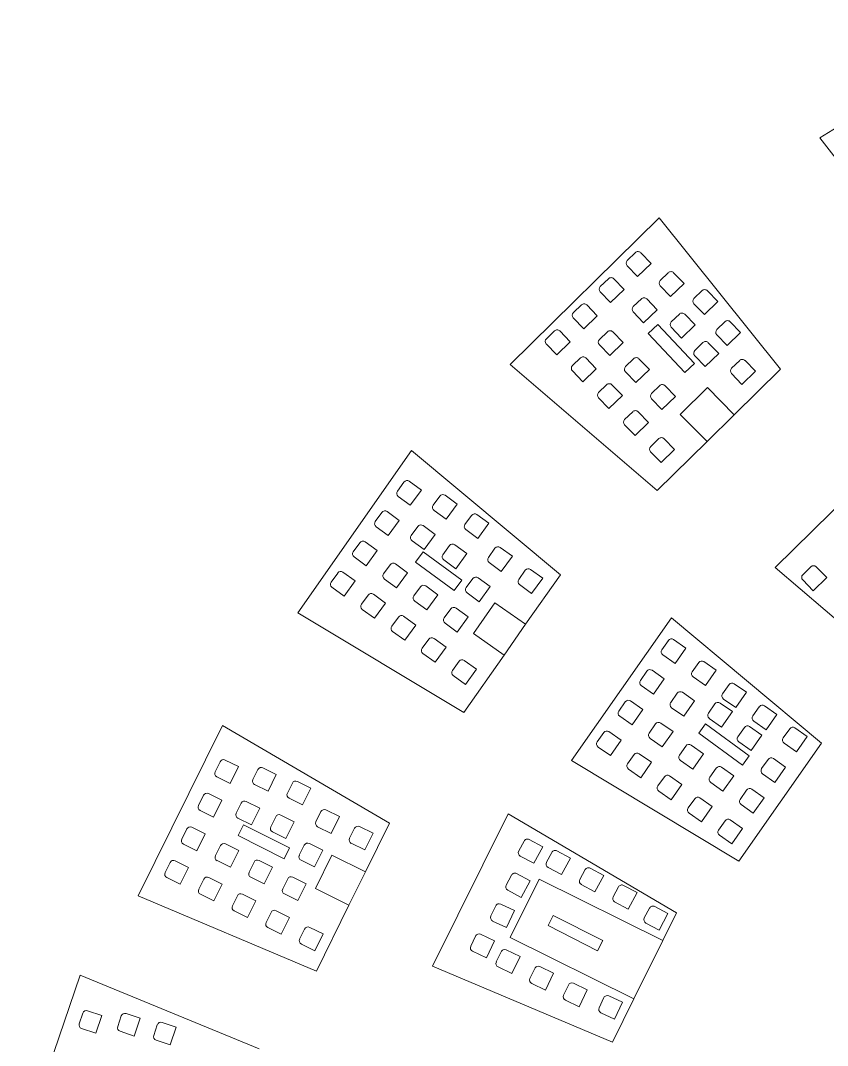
# Model space of a CAD drawing. Header units: millimetres. Extents: x -2091 to 2473, y -1360 to 1670.
# Drawn here: x 376.6 to 591.7, y 1346.6 to 1619.9 of the extents above; entities that cross this region are included whole.
import ezdxf

# ---------------------------------------------------------------- set-up
doc = ezdxf.new("R2010")
doc.units = ezdxf.units.MM

msp = doc.modelspace()

# ---------------------------------------------------------------- linework, layer by layer
at = {"color": 7, "linetype": 'Continuous', "lineweight": 15}
for p, q in [((589.69, 1588.61), (639.93, 1619.93)), ((621.43, 1547.73), (589.69, 1588.61)), ((507.14, 1528.17), (546.89, 1567.33)), ((546.89, 1567.33), (579.24, 1526.93)), ((538.38, 1555.93), (540.54, 1558.02)), ((541.95, 1557.99), (544.73, 1555.12)), ((541.14, 1551.64), (538.36, 1554.52)), ((544.73, 1555.12), (541.14, 1551.64)), ((531.19, 1548.98), (533.35, 1551.06)), ((534.76, 1551.04), (537.55, 1548.17)), ((547.16, 1550.58), (549.32, 1552.66)), ((550.73, 1552.64), (553.52, 1549.77)), ((533.95, 1544.69), (531.17, 1547.56)), ((537.55, 1548.17), (533.95, 1544.69)), ((549.92, 1546.29), (547.14, 1549.16)), ((553.52, 1549.77), (549.92, 1546.29)), ((556.16, 1545.79), (558.31, 1547.88)), ((559.73, 1547.85), (562.51, 1544.98)), ((539.98, 1543.63), (542.13, 1545.71)), ((543.55, 1545.69), (546.33, 1542.81)), ((562.51, 1544.98), (558.92, 1541.5)), ((524.01, 1542.03), (526.16, 1544.11)), ((527.58, 1544.09), (530.36, 1541.21)), ((542.73, 1539.34), (539.95, 1542.21)), ((546.33, 1542.81), (542.73, 1539.34)), ((558.92, 1541.5), (556.13, 1544.38)), ((526.76, 1537.74), (523.98, 1540.61)), ((530.36, 1541.21), (526.76, 1537.74)), ((550.11, 1539.54), (552.27, 1541.63)), ((553.68, 1541.61), (556.46, 1538.73)), ((562.25, 1537.52), (564.41, 1539.61)), ((565.82, 1539.58), (568.6, 1536.71)), ((516.82, 1535.07), (518.98, 1537.16)), ((520.39, 1537.13), (523.17, 1534.26)), ((530.96, 1534.84), (533.12, 1536.92)), ((534.53, 1536.9), (537.31, 1534.03)), ((543.93, 1536.46), (546.54, 1538.9)), ((553.68, 1526.04), (543.93, 1536.46)), ((546.54, 1538.9), (556.29, 1528.48)), ((552.87, 1535.25), (550.09, 1538.13)), ((556.46, 1538.73), (552.87, 1535.25)), ((568.6, 1536.71), (565.01, 1533.23)), ((519.58, 1530.78), (516.8, 1533.66)), ((523.17, 1534.26), (519.58, 1530.78)), ((537.31, 1534.03), (533.72, 1530.55)), ((556.39, 1531.94), (558.55, 1534.03)), ((559.96, 1534), (562.75, 1531.13)), ((565.01, 1533.23), (562.23, 1536.11)), ((533.72, 1530.55), (530.94, 1533.42)), ((562.75, 1531.13), (559.15, 1527.65)), ((546.36, 1494.55), (507.14, 1528.17)), ((523.77, 1527.89), (525.93, 1529.97)), ((527.34, 1529.95), (530.12, 1527.07)), ((537.91, 1527.65), (540.07, 1529.74)), ((541.48, 1529.71), (544.26, 1526.84)), ((556.29, 1528.48), (553.68, 1526.04)), ((559.15, 1527.65), (556.37, 1530.53)), ((566.19, 1527.18), (568.35, 1529.27)), ((569.76, 1529.25), (572.54, 1526.37)), ((526.53, 1523.6), (523.75, 1526.47)), ((530.12, 1527.07), (526.53, 1523.6)), ((540.67, 1523.36), (537.89, 1526.24)), ((544.26, 1526.84), (540.67, 1523.36)), ((568.95, 1522.89), (566.17, 1525.77)), ((579.24, 1526.93), (566.9, 1514.77)), ((572.54, 1526.37), (568.95, 1522.89)), ((530.73, 1520.7), (532.88, 1522.78)), ((534.3, 1522.76), (537.08, 1519.89)), ((537.08, 1519.89), (533.48, 1516.41)), ((544.87, 1520.46), (547.02, 1522.55)), ((548.44, 1522.53), (551.22, 1519.65)), ((552.5, 1514.88), (559.75, 1522.02)), ((559.75, 1522.02), (566.9, 1514.77)), ((533.48, 1516.41), (530.7, 1519.28)), ((547.62, 1516.18), (544.84, 1519.05)), ((551.22, 1519.65), (547.62, 1516.18)), ((537.68, 1513.51), (539.83, 1515.6)), ((541.25, 1515.57), (544.03, 1512.7)), ((559.64, 1507.62), (552.5, 1514.88)), ((566.9, 1514.77), (559.64, 1507.62)), ((540.44, 1509.22), (537.66, 1512.1)), ((544.03, 1512.7), (540.44, 1509.22)), ((544.63, 1506.32), (546.79, 1508.41)), ((559.64, 1507.62), (546.36, 1494.55)), ((548.2, 1508.39), (550.98, 1505.51)), ((612.14, 1507.84), (577.81, 1474.03)), ((450.55, 1461.96), (480.9, 1505.22)), ((480.9, 1505.22), (520.54, 1472.09)), ((547.39, 1502.03), (544.61, 1504.91)), ((550.98, 1505.51), (547.39, 1502.03)), ((477.09, 1494.42), (478.86, 1496.84)), ((480.26, 1497.06), (483.49, 1494.71)), ((480.55, 1490.66), (477.31, 1493.02)), ((483.49, 1494.71), (480.55, 1490.66)), ((486.67, 1490.65), (488.43, 1493.08)), ((489.83, 1493.3), (493.06, 1490.94)), ((493.06, 1490.94), (490.12, 1486.9)), ((471.21, 1486.33), (472.97, 1488.76)), ((474.37, 1488.98), (477.61, 1486.62)), ((490.12, 1486.9), (486.89, 1489.26)), ((495.12, 1485.54), (496.89, 1487.96)), ((498.28, 1488.18), (501.52, 1485.83)), ((474.66, 1482.58), (471.43, 1484.93)), ((477.61, 1486.62), (474.66, 1482.58)), ((480.78, 1482.57), (482.55, 1484.99)), ((483.94, 1485.21), (487.18, 1482.86)), ((501.52, 1485.83), (498.58, 1481.78)), ((487.18, 1482.86), (484.24, 1478.82)), ((498.58, 1481.78), (495.34, 1484.14)), ((465.32, 1478.24), (467.09, 1480.67)), ((468.49, 1480.89), (471.72, 1478.54)), ((484.24, 1478.82), (481, 1481.17)), ((489.24, 1477.45), (491, 1479.88)), ((492.4, 1480.1), (495.63, 1477.74)), ((501.35, 1476.76), (503.11, 1479.19)), ((504.51, 1479.41), (507.75, 1477.05)), ((468.78, 1474.49), (465.54, 1476.85)), ((471.72, 1478.54), (468.78, 1474.49)), ((481.93, 1475.46), (483.96, 1478.25)), ((483.96, 1478.25), (494.3, 1470.68)), ((495.63, 1477.74), (492.69, 1473.7)), ((507.75, 1477.05), (504.8, 1473.01)), ((473.41, 1472.36), (475.18, 1474.79)), ((476.57, 1475.01), (479.81, 1472.65)), ((492.26, 1467.9), (481.93, 1475.46)), ((492.69, 1473.7), (489.46, 1476.05)), ((504.8, 1473.01), (501.57, 1475.37)), ((512.6, 1473.52), (515.83, 1471.17)), ((617.43, 1440.13), (577.81, 1474.03)), ((585.17, 1472.13), (587.31, 1474.24)), ((588.72, 1474.23), (591.53, 1471.38)), ((459.44, 1470.16), (461.21, 1472.58)), ((462.6, 1472.8), (465.84, 1470.45)), ((476.86, 1468.61), (473.63, 1470.96)), ((479.81, 1472.65), (476.86, 1468.61)), ((494.3, 1470.68), (492.26, 1467.9)), ((495.47, 1468.68), (497.23, 1471.1)), ((498.63, 1471.32), (501.86, 1468.97)), ((509.44, 1470.88), (511.2, 1473.3)), ((520.54, 1472.09), (511.29, 1458.9)), ((515.83, 1471.17), (512.89, 1467.13)), ((587.97, 1467.87), (585.16, 1470.72)), ((591.53, 1471.38), (587.97, 1467.87)), ((462.89, 1466.41), (459.66, 1468.76)), ((465.84, 1470.45), (462.89, 1466.41)), ((481.5, 1466.48), (483.26, 1468.9)), ((484.66, 1469.12), (487.89, 1466.77)), ((501.86, 1468.97), (498.92, 1464.93)), ((512.89, 1467.13), (509.66, 1469.48)), ((467.53, 1464.27), (469.29, 1466.7)), ((470.69, 1466.92), (473.92, 1464.57)), ((487.89, 1466.77), (484.95, 1462.72)), ((498.92, 1464.93), (495.69, 1467.28)), ((470.98, 1460.52), (467.75, 1462.88)), ((473.92, 1464.57), (470.98, 1460.52)), ((484.95, 1462.72), (481.72, 1465.08)), ((489.58, 1460.59), (491.35, 1463.02)), ((492.74, 1463.24), (495.98, 1460.88)), ((497.36, 1456.46), (503.11, 1464.64)), ((503.11, 1464.64), (511.29, 1458.9)), ((494.79, 1435.38), (450.55, 1461.96)), ((475.61, 1458.39), (477.38, 1460.82)), ((478.77, 1461.04), (482.01, 1458.68)), ((495.98, 1460.88), (493.04, 1456.84)), ((550.21, 1460.65), (523.49, 1422.57)), ((550.21, 1460.65), (590.19, 1427.18)), ((482.01, 1458.68), (479.07, 1454.64)), ((493.04, 1456.84), (489.8, 1459.19)), ((511.29, 1458.9), (505.55, 1450.71)), ((479.07, 1454.64), (475.83, 1456.99)), ((483.7, 1452.51), (485.46, 1454.93)), ((486.86, 1455.15), (490.09, 1452.8)), ((505.55, 1450.71), (497.36, 1456.46)), ((547.6, 1452.13), (549.33, 1454.58)), ((550.72, 1454.83), (553.99, 1452.53)), ((490.09, 1452.8), (487.15, 1448.76)), ((553.99, 1452.53), (551.12, 1448.44)), ((487.15, 1448.76), (483.92, 1451.11)), ((491.78, 1446.62), (493.55, 1449.05)), ((505.55, 1450.71), (494.79, 1435.38)), ((494.94, 1449.27), (498.18, 1446.91)), ((551.12, 1448.44), (547.85, 1450.73)), ((558.8, 1448.94), (562.08, 1446.65)), ((498.18, 1446.91), (495.24, 1442.87)), ((541.86, 1443.94), (543.58, 1446.4)), ((544.98, 1446.64), (548.25, 1444.34)), ((555.69, 1446.24), (557.41, 1448.7)), ((562.08, 1446.65), (559.21, 1442.55)), ((495.24, 1442.87), (492, 1445.22)), ((548.25, 1444.34), (545.38, 1440.25)), ((559.21, 1442.55), (555.93, 1444.85)), ((545.38, 1440.25), (542.1, 1442.55)), ((553.06, 1440.76), (556.34, 1438.46)), ((563.77, 1440.36), (565.5, 1442.81)), ((566.89, 1443.06), (570.16, 1440.76)), ((570.16, 1440.76), (567.29, 1436.67)), ((536.12, 1435.75), (537.84, 1438.21)), ((539.23, 1438.45), (542.51, 1436.16)), ((549.95, 1438.06), (551.67, 1440.51)), ((556.34, 1438.46), (553.46, 1434.37)), ((563.13, 1437.9), (566.4, 1435.61)), ((567.29, 1436.67), (564.02, 1438.97)), ((542.51, 1436.16), (539.64, 1432.06)), ((553.46, 1434.37), (550.19, 1436.66)), ((560.01, 1435.2), (561.73, 1437.66)), ((566.4, 1435.61), (563.53, 1431.51)), ((571.86, 1434.48), (573.58, 1436.93)), ((574.98, 1437.18), (578.25, 1434.88)), ((539.64, 1432.06), (536.36, 1434.36)), ((547.32, 1432.57), (550.59, 1430.27)), ((563.53, 1431.51), (560.25, 1433.81)), ((575.38, 1430.79), (572.1, 1433.08)), ((578.25, 1434.88), (575.38, 1430.79)), ((407.98, 1386.45), (430.51, 1431.95)), ((430.51, 1431.95), (475.03, 1405.83)), ((530.37, 1427.57), (532.1, 1430.02)), ((533.49, 1430.27), (536.76, 1427.97)), ((544.2, 1429.87), (545.93, 1432.33)), ((550.59, 1430.27), (547.72, 1426.18)), ((557.44, 1429.83), (559.25, 1432.32)), ((569.09, 1421.35), (557.44, 1429.83)), ((559.25, 1432.32), (570.9, 1423.84)), ((567.87, 1428.93), (569.59, 1431.39)), ((570.98, 1431.63), (574.26, 1429.34)), ((579.95, 1428.59), (581.67, 1431.05)), ((583.06, 1431.29), (586.34, 1428.99)), ((536.76, 1427.97), (533.89, 1423.88)), ((547.72, 1426.18), (544.45, 1428.48)), ((571.39, 1425.24), (568.11, 1427.54)), ((568.15, 1395.77), (590.19, 1427.18)), ((574.26, 1429.34), (571.39, 1425.24)), ((583.46, 1424.9), (580.19, 1427.2)), ((586.34, 1428.99), (583.46, 1424.9)), ((533.89, 1423.88), (530.62, 1426.17)), ((541.57, 1424.38), (544.85, 1422.09)), ((552.29, 1423.99), (554.01, 1426.44)), ((555.4, 1426.69), (558.68, 1424.39)), ((558.68, 1424.39), (555.81, 1420.3)), ((428.51, 1419.57), (429.84, 1422.26)), ((431.18, 1422.71), (434.76, 1420.94)), ((568.15, 1395.77), (523.49, 1422.57)), ((538.46, 1421.68), (540.18, 1424.14)), ((544.85, 1422.09), (541.98, 1417.99)), ((555.81, 1420.3), (552.53, 1422.59)), ((570.9, 1423.84), (569.09, 1421.35)), ((574.2, 1420.41), (575.93, 1422.86)), ((577.32, 1423.11), (580.59, 1420.81)), ((434.76, 1420.94), (432.55, 1416.45)), ((438.58, 1417.47), (439.91, 1420.16)), ((441.25, 1420.62), (444.83, 1418.84)), ((444.83, 1418.84), (442.62, 1414.36)), ((541.98, 1417.99), (538.7, 1420.29)), ((560.37, 1418.1), (562.1, 1420.56)), ((563.49, 1420.8), (566.76, 1418.51)), ((577.72, 1416.72), (574.45, 1419.01)), ((580.59, 1420.81), (577.72, 1416.72)), ((432.55, 1416.45), (428.96, 1418.23)), ((442.62, 1414.36), (439.03, 1416.14)), ((447.78, 1413.86), (449.11, 1416.55)), ((450.45, 1417), (454.03, 1415.23)), ((546.55, 1415.8), (548.27, 1418.26)), ((549.66, 1418.5), (552.94, 1416.2)), ((552.94, 1416.2), (550.06, 1412.11)), ((563.89, 1414.41), (560.62, 1416.71)), ((566.76, 1418.51), (563.89, 1414.41)), ((424.07, 1410.61), (425.4, 1413.29)), ((426.74, 1413.75), (430.33, 1411.97)), ((454.03, 1415.23), (451.82, 1410.74)), ((550.06, 1412.11), (546.79, 1414.41)), ((568.46, 1412.22), (570.18, 1414.67)), ((571.58, 1414.92), (574.85, 1412.62)), ((430.33, 1411.97), (428.11, 1407.49)), ((434.14, 1408.51), (435.47, 1411.2)), ((436.81, 1411.65), (440.4, 1409.88)), ((451.82, 1410.74), (448.23, 1412.52)), ((554.63, 1409.92), (556.35, 1412.37)), ((557.75, 1412.62), (561.02, 1410.32)), ((571.98, 1408.53), (568.7, 1410.83)), ((574.85, 1412.62), (571.98, 1408.53)), ((428.11, 1407.49), (424.53, 1409.27)), ((440.4, 1409.88), (438.18, 1405.4)), ((446.01, 1408.04), (449.6, 1406.26)), ((455.4, 1406.26), (456.73, 1408.95)), ((458.07, 1409.4), (461.65, 1407.63)), ((506.62, 1408.38), (486.46, 1367.69)), ((506.62, 1408.38), (551.52, 1381.99)), ((558.15, 1406.23), (554.88, 1408.52)), ((561.02, 1410.32), (558.15, 1406.23)), ((438.18, 1405.4), (434.6, 1407.17)), ((434.66, 1402.58), (436.12, 1405.46)), ((436.12, 1405.46), (448.37, 1399.26)), ((443.34, 1404.9), (444.67, 1407.58)), ((449.6, 1406.26), (447.38, 1401.78)), ((461.65, 1407.63), (459.43, 1403.15)), ((475.03, 1405.83), (468.63, 1392.92)), ((562.72, 1404.03), (564.44, 1406.49)), ((565.83, 1406.73), (569.11, 1404.44)), ((419.64, 1401.64), (420.97, 1404.33)), ((422.31, 1404.78), (425.89, 1403.01)), ((425.89, 1403.01), (423.68, 1398.53)), ((446.91, 1396.38), (434.66, 1402.58)), ((447.38, 1401.78), (443.79, 1403.56)), ((459.43, 1403.15), (455.85, 1404.92)), ((464.36, 1401.83), (465.69, 1404.52)), ((467.03, 1404.97), (470.61, 1403.19)), ((470.61, 1403.19), (468.4, 1398.71)), ((566.24, 1400.34), (562.96, 1402.64)), ((569.11, 1404.44), (566.24, 1400.34)), ((423.68, 1398.53), (420.09, 1400.3)), ((428.6, 1397.21), (429.93, 1399.9)), ((431.27, 1400.35), (434.86, 1398.58)), ((450.96, 1397.3), (452.29, 1399.99)), ((453.63, 1400.44), (457.22, 1398.67)), ((468.4, 1398.71), (464.81, 1400.49)), ((509.45, 1398.46), (510.87, 1401.1)), ((512.23, 1401.51), (515.83, 1399.57)), ((434.86, 1398.58), (432.64, 1394.09)), ((448.37, 1399.26), (446.91, 1396.38)), ((457.22, 1398.67), (455, 1394.19)), ((455.23, 1388.4), (459.67, 1397.36)), ((459.67, 1397.36), (468.63, 1392.92)), ((513.46, 1395.17), (509.86, 1397.1)), ((515.83, 1399.57), (513.46, 1395.17)), ((516.85, 1395.43), (518.27, 1398.07)), ((519.62, 1398.48), (523.22, 1396.54)), ((415.2, 1392.68), (416.53, 1395.37)), ((417.87, 1395.82), (421.46, 1394.05)), ((432.64, 1394.09), (429.05, 1395.87)), ((437.56, 1392.77), (438.89, 1395.46)), ((440.23, 1395.91), (443.82, 1394.14)), ((443.82, 1394.14), (441.6, 1389.66)), ((455, 1394.19), (451.41, 1395.96)), ((523.22, 1396.54), (520.86, 1392.14)), ((421.46, 1394.05), (419.24, 1389.57)), ((441.6, 1389.66), (438.02, 1391.43)), ((449.2, 1391.48), (452.78, 1389.7)), ((468.63, 1392.92), (464.19, 1383.96)), ((506.11, 1389.37), (507.54, 1392.01)), ((508.89, 1392.41), (512.49, 1390.48)), ((520.86, 1392.14), (517.26, 1394.08)), ((525.73, 1390.83), (527.15, 1393.47)), ((528.5, 1393.88), (532.1, 1391.94)), ((532.1, 1391.94), (529.74, 1387.54)), ((419.24, 1389.57), (415.65, 1391.34)), ((424.16, 1388.25), (425.5, 1390.93)), ((426.84, 1391.39), (430.42, 1389.61)), ((430.42, 1389.61), (428.2, 1385.13)), ((446.53, 1388.34), (447.86, 1391.03)), ((452.78, 1389.7), (450.56, 1385.22)), ((507.17, 1375.38), (514.87, 1390.93)), ((512.49, 1390.48), (510.12, 1386.07)), ((514.87, 1390.93), (547.86, 1374.6)), ((529.74, 1387.54), (526.13, 1389.48)), ((534.61, 1386.23), (536.03, 1388.87)), ((537.38, 1389.28), (540.98, 1387.34)), ((455.5, 1366.42), (407.98, 1386.45)), ((428.2, 1385.13), (424.62, 1386.91)), ((433.13, 1383.81), (434.46, 1386.5)), ((435.8, 1386.95), (439.38, 1385.18)), ((450.56, 1385.22), (446.98, 1387)), ((464.19, 1383.96), (455.23, 1388.4)), ((510.12, 1386.07), (506.52, 1388.01)), ((540.98, 1387.34), (538.62, 1382.94)), ((439.38, 1385.18), (437.17, 1380.7)), ((464.19, 1383.96), (455.5, 1366.42)), ((502.01, 1381.11), (503.3, 1383.81)), ((504.64, 1384.29), (508.33, 1382.53)), ((538.62, 1382.94), (535.01, 1384.88)), ((542.92, 1380.58), (544.34, 1383.22)), ((545.7, 1383.63), (549.22, 1381.74)), ((437.17, 1380.7), (433.58, 1382.47)), ((442.09, 1379.37), (443.42, 1382.06)), ((444.76, 1382.52), (448.35, 1380.74)), ((448.35, 1380.74), (446.13, 1376.26)), ((508.33, 1382.53), (506.18, 1378.02)), ((517.31, 1378.53), (518.66, 1381.2)), ((518.66, 1381.2), (531.83, 1374.53)), ((549.22, 1381.74), (546.85, 1377.33)), ((547.86, 1374.6), (551.52, 1381.99)), ((446.13, 1376.26), (442.54, 1378.03)), ((453.72, 1378.08), (457.31, 1376.31)), ((506.18, 1378.02), (502.49, 1379.77)), ((530.47, 1371.86), (517.31, 1378.53)), ((546.85, 1377.33), (543.33, 1379.23)), ((451.05, 1374.94), (452.38, 1377.63)), ((457.31, 1376.31), (455.09, 1371.82)), ((496.66, 1373.04), (497.95, 1375.74)), ((499.28, 1376.22), (502.97, 1374.46)), ((540.15, 1359.04), (507.17, 1375.38)), ((455.09, 1371.82), (451.51, 1373.6)), ((502.97, 1374.46), (500.82, 1369.95)), ((531.83, 1374.53), (530.47, 1371.86)), ((547.86, 1374.6), (540.15, 1359.04)), ((500.82, 1369.95), (497.13, 1371.7)), ((503.47, 1368.86), (504.76, 1371.57)), ((506.1, 1372.05), (509.79, 1370.29)), ((509.79, 1370.29), (507.64, 1365.77)), ((534.44, 1347.5), (486.46, 1367.69)), ((507.64, 1365.77), (503.95, 1367.53)), ((512.43, 1364.43), (513.72, 1367.13)), ((515.06, 1367.61), (518.75, 1365.85)), ((376.64, 1318.64), (392.57, 1365.29)), ((392.57, 1365.29), (440.27, 1345.68)), ((518.75, 1365.85), (516.6, 1361.34)), ((516.6, 1361.34), (512.91, 1363.09)), ((521.4, 1359.99), (522.68, 1362.7)), ((524.02, 1363.17), (527.71, 1361.41)), ((527.71, 1361.41), (525.56, 1356.9)), ((525.56, 1356.9), (521.87, 1358.65)), ((530.87, 1356.63), (532.16, 1359.34)), ((533.49, 1359.81), (537.1, 1358.09)), ((534.44, 1347.5), (540.15, 1359.04)), ((537.1, 1358.09), (534.95, 1353.57)), ((392.29, 1352.37), (393.25, 1355.21)), ((394.52, 1355.84), (398.31, 1354.56)), ((398.31, 1354.56), (396.71, 1349.82)), ((402.55, 1351.63), (403.51, 1354.48)), ((404.78, 1355.1), (408.57, 1353.82)), ((408.57, 1353.82), (406.97, 1349.08)), ((534.95, 1353.57), (531.34, 1355.29)), ((396.71, 1349.82), (392.92, 1351.11)), ((412.15, 1349.27), (413.11, 1352.11)), ((414.38, 1352.74), (418.17, 1351.45)), ((418.17, 1351.45), (416.56, 1346.72)), ((406.97, 1349.08), (403.18, 1350.37)), ((416.56, 1346.72), (412.77, 1348))]:
    msp.add_line(p, q, dxfattribs=at)
for centre, start, end in [((541.23, 1557.3), 44.0517, 134.0517), ((539.08, 1555.21), 134.0517, 224.0517), ((550.02, 1551.95), 44.0517, 134.0517), ((534.05, 1550.35), 44.0517, 134.0517), ((547.86, 1549.86), 134.0517, 224.0517), ((531.89, 1548.26), 134.0517, 224.0517), ((559.01, 1547.16), 44.0517, 134.0517), ((542.83, 1544.99), 44.0517, 134.0517), ((556.85, 1545.07), 134.0517, 224.0517), ((524.7, 1541.31), 134.0517, 224.0517), ((526.86, 1543.39), 44.0517, 134.0517), ((540.67, 1542.91), 134.0517, 224.0517), ((552.96, 1540.91), 44.0517, 134.0517), ((550.81, 1538.82), 134.0517, 224.0517), ((565.1, 1538.89), 44.0517, 134.0517), ((519.67, 1536.44), 44.0517, 134.0517), ((533.81, 1536.21), 44.0517, 134.0517), ((562.95, 1536.8), 134.0517, 224.0517), ((517.51, 1534.35), 134.0517, 224.0517), ((531.65, 1534.12), 134.0517, 224.0517), ((559.25, 1533.31), 44.0517, 134.0517), ((557.09, 1531.22), 134.0517, 224.0517), ((526.62, 1529.25), 44.0517, 134.0517), ((540.76, 1529.02), 44.0517, 134.0517), ((569.04, 1528.55), 44.0517, 134.0517), ((524.47, 1527.17), 134.0517, 224.0517), ((538.61, 1526.93), 134.0517, 224.0517), ((566.89, 1526.46), 134.0517, 224.0517), ((533.58, 1522.07), 44.0517, 134.0517), ((547.72, 1521.83), 44.0517, 134.0517), ((531.42, 1519.98), 134.0517, 224.0517), ((545.56, 1519.75), 134.0517, 224.0517), ((540.53, 1514.88), 44.0517, 134.0517), ((538.37, 1512.79), 134.0517, 224.0517), ((545.33, 1505.61), 134.0517, 224.0517), ((547.48, 1507.69), 44.0517, 134.0517), ((479.67, 1496.25), 53.9544, 143.9544), ((477.9, 1493.83), 143.9544, 233.9544), ((489.24, 1492.49), 53.9544, 143.9544), ((487.47, 1490.06), 143.9544, 233.9544), ((473.78, 1488.17), 53.9544, 143.9544), ((497.7, 1487.37), 53.9544, 143.9544), ((472.02, 1485.74), 143.9544, 233.9544), ((483.36, 1484.4), 53.9544, 143.9544), ((495.93, 1484.95), 143.9544, 233.9544), ((481.59, 1481.98), 143.9544, 233.9544), ((467.9, 1480.08), 53.9544, 143.9544), ((491.81, 1479.29), 53.9544, 143.9544), ((503.92, 1478.6), 53.9544, 143.9544), ((466.13, 1477.66), 143.9544, 233.9544), ((490.05, 1476.86), 143.9544, 233.9544), ((502.16, 1476.17), 143.9544, 233.9544), ((475.98, 1474.2), 53.9544, 143.9544), ((512.01, 1472.72), 53.9544, 143.9544), ((588.01, 1473.53), 44.5665, 134.5665), ((462.01, 1472), 53.9544, 143.9544), ((474.22, 1471.77), 143.9544, 233.9544), ((498.04, 1470.51), 53.9544, 143.9544), ((510.24, 1470.29), 143.9544, 233.9544), ((585.87, 1471.42), 134.5665, 224.5665), ((460.25, 1469.57), 143.9544, 233.9544), ((484.07, 1468.31), 53.9544, 143.9544), ((496.27, 1468.09), 143.9544, 233.9544), ((470.1, 1466.11), 53.9544, 143.9544), ((482.3, 1465.89), 143.9544, 233.9544), ((468.33, 1463.69), 143.9544, 233.9544), ((492.15, 1462.43), 53.9544, 143.9544), ((478.19, 1460.23), 53.9544, 143.9544), ((490.39, 1460), 143.9544, 233.9544), ((476.42, 1457.8), 143.9544, 233.9544), ((486.27, 1454.34), 53.9544, 143.9544), ((550.14, 1454.01), 54.9491, 144.9491), ((484.51, 1451.92), 143.9544, 233.9544), ((548.42, 1451.55), 144.9491, 234.9491), ((494.36, 1448.46), 53.9544, 143.9544), ((558.23, 1448.12), 54.9491, 144.9491), ((492.59, 1446.03), 143.9544, 233.9544), ((544.4, 1445.82), 54.9491, 144.9491), ((556.51, 1445.67), 144.9491, 234.9491), ((542.68, 1443.37), 144.9491, 234.9491), ((552.49, 1439.94), 54.9491, 144.9491), ((566.32, 1442.24), 54.9491, 144.9491), ((538.66, 1437.64), 54.9491, 144.9491), ((550.76, 1437.48), 144.9491, 234.9491), ((562.55, 1437.08), 54.9491, 144.9491), ((564.59, 1439.78), 144.9491, 234.9491), ((536.93, 1435.18), 144.9491, 234.9491), ((560.83, 1434.63), 144.9491, 234.9491), ((574.4, 1436.36), 54.9491, 144.9491), ((546.74, 1431.75), 54.9491, 144.9491), ((572.68, 1433.9), 144.9491, 234.9491), ((532.91, 1429.45), 54.9491, 144.9491), ((545.02, 1429.3), 144.9491, 234.9491), ((570.41, 1430.82), 54.9491, 144.9491), ((582.49, 1430.47), 54.9491, 144.9491), ((531.19, 1426.99), 144.9491, 234.9491), ((568.69, 1428.36), 144.9491, 234.9491), ((580.76, 1428.02), 144.9491, 234.9491), ((541, 1423.57), 54.9491, 144.9491), ((554.83, 1425.87), 54.9491, 144.9491), ((430.74, 1421.81), 63.6696, 153.6696), ((539.28, 1421.11), 144.9491, 234.9491), ((553.11, 1423.41), 144.9491, 234.9491), ((576.74, 1422.29), 54.9491, 144.9491), ((429.4, 1419.12), 153.6696, 243.6696), ((440.81, 1419.72), 63.6696, 153.6696), ((562.92, 1419.98), 54.9491, 144.9491), ((575.02, 1419.83), 144.9491, 234.9491), ((439.48, 1417.03), 153.6696, 243.6696), ((450, 1416.1), 63.6696, 153.6696), ((549.09, 1417.68), 54.9491, 144.9491), ((561.19, 1417.53), 144.9491, 234.9491), ((426.3, 1412.85), 63.6696, 153.6696), ((448.67, 1413.41), 153.6696, 243.6696), ((547.36, 1415.23), 144.9491, 234.9491), ((571, 1414.1), 54.9491, 144.9491), ((424.97, 1410.16), 153.6696, 243.6696), ((436.37, 1410.76), 63.6696, 153.6696), ((557.17, 1411.8), 54.9491, 144.9491), ((569.28, 1411.64), 144.9491, 234.9491), ((435.04, 1408.07), 153.6696, 243.6696), ((445.57, 1407.14), 63.6696, 153.6696), ((457.62, 1408.51), 63.6696, 153.6696), ((555.45, 1409.34), 144.9491, 234.9491), ((456.29, 1405.82), 153.6696, 243.6696), ((466.59, 1404.07), 63.6696, 153.6696), ((565.26, 1405.91), 54.9491, 144.9491), ((421.86, 1403.89), 63.6696, 153.6696), ((444.24, 1404.45), 153.6696, 243.6696), ((563.54, 1403.46), 144.9491, 234.9491), ((420.53, 1401.2), 153.6696, 243.6696), ((430.83, 1399.45), 63.6696, 153.6696), ((453.19, 1399.54), 63.6696, 153.6696), ((465.25, 1401.38), 153.6696, 243.6696), ((511.75, 1400.62), 61.7217, 151.7217), ((429.5, 1396.76), 153.6696, 243.6696), ((451.86, 1396.86), 153.6696, 243.6696), ((510.33, 1397.98), 151.7217, 241.7217), ((519.15, 1397.6), 61.7217, 151.7217), ((417.43, 1394.93), 63.6696, 153.6696), ((439.79, 1395.02), 63.6696, 153.6696), ((517.73, 1394.96), 151.7217, 241.7217), ((416.1, 1392.24), 153.6696, 243.6696), ((426.39, 1390.49), 63.6696, 153.6696), ((438.46, 1392.33), 153.6696, 243.6696), ((448.75, 1390.58), 63.6696, 153.6696), ((508.42, 1391.53), 61.7217, 151.7217), ((528.03, 1393), 61.7217, 151.7217), ((507, 1388.89), 151.7217, 241.7217), ((526.61, 1390.36), 151.7217, 241.7217), ((536.91, 1388.4), 61.7217, 151.7217), ((425.06, 1387.8), 153.6696, 243.6696), ((435.35, 1386.05), 63.6696, 153.6696), ((447.42, 1387.89), 153.6696, 243.6696), ((535.49, 1385.76), 151.7217, 241.7217), ((434.02, 1383.37), 153.6696, 243.6696), ((504.21, 1383.38), 64.5478, 154.5478), ((545.22, 1382.75), 61.7217, 151.7217), ((444.32, 1381.62), 63.6696, 153.6696), ((502.92, 1380.68), 154.5478, 244.5478), ((543.8, 1380.11), 151.7217, 241.7217), ((442.99, 1378.93), 153.6696, 243.6696), ((453.28, 1377.18), 63.6696, 153.6696), ((498.85, 1375.32), 64.5478, 154.5478), ((451.95, 1374.5), 153.6696, 243.6696), ((497.56, 1372.61), 154.5478, 244.5478), ((505.67, 1371.14), 64.5478, 154.5478), ((504.38, 1368.43), 154.5478, 244.5478), ((514.63, 1366.7), 64.5478, 154.5478), ((513.34, 1364), 154.5478, 244.5478), ((523.59, 1362.27), 64.5478, 154.5478), ((522.3, 1359.56), 154.5478, 244.5478), ((533.06, 1358.91), 64.5478, 154.5478), ((394.2, 1354.89), 71.2925, 161.2925), ((531.77, 1356.2), 154.5478, 244.5478), ((404.46, 1354.15), 71.2925, 161.2925), ((393.24, 1352.05), 161.2925, 251.2925), ((403.5, 1351.31), 161.2925, 251.2925), ((414.06, 1351.79), 71.2925, 161.2925), ((413.09, 1348.95), 161.2925, 251.2925)]:
    msp.add_arc(centre, 1, start, end, dxfattribs=at)

doc.saveas('drawing.dxf')
